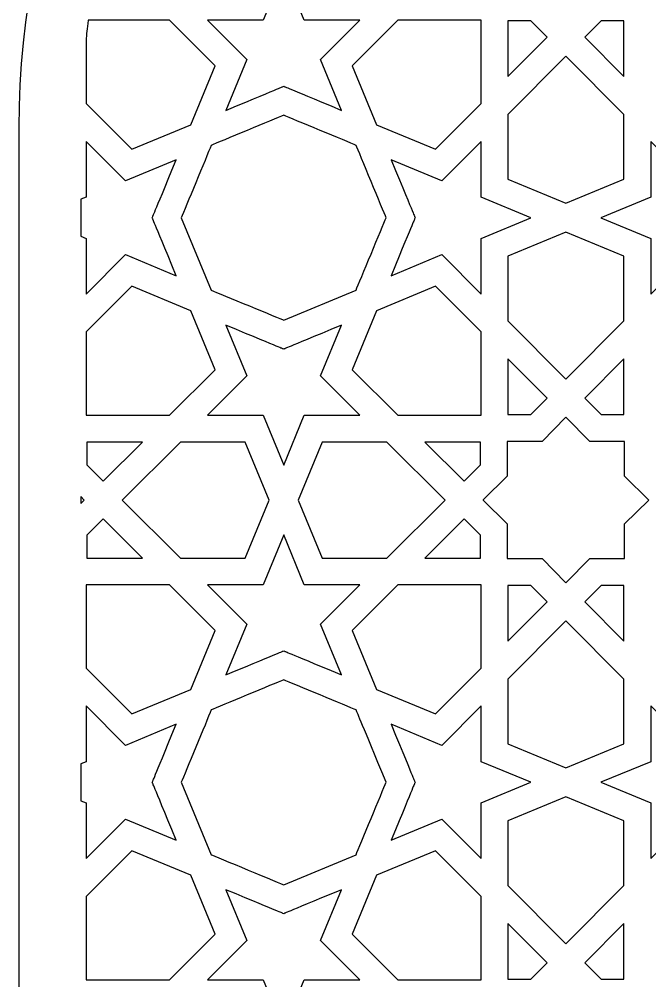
# Model space of a CAD drawing. Header units: millimetres. Extents: x -47 to 47, y -100 to 100.
# Drawn here: x -46.9 to -11.1, y 4.6 to 59.3 of the extents above; entities that cross this region are included whole.
import ezdxf

# ---------------------------------------------------------------- set-up
doc = ezdxf.new("R2010")
doc.units = ezdxf.units.MM
doc.header["$MEASUREMENT"] = 0
doc.layers.add('layer 1', color=7, linetype='Continuous')

msp = doc.modelspace()

# ---------------------------------------------------------------- linework, layer by layer
at = {"layer": 'layer 1', "color": 250}
for points, knots in [([(0.1101, 100.1639), (-25.8829, 100.1639), (-46.9195, 79.1295), (-46.9195, 53.134), (-46.9195, 53.134), (-46.9195, 53.134), (-46.9195, -99.8361), (-46.9195, -99.8361), (-46.9195, -99.8361), (-46.9195, -99.8361), (47.1403, -99.8361), (47.1403, -99.8361), (47.1403, -99.8361), (47.1403, -99.8361), (47.1403, 53.134), (47.1403, 53.134), (47.1403, 53.134), (47.1403, 79.1164), (26.1165, 100.1639), (0.1101, 100.1639)], [0, 0, 0, 0, 0.1666667, 0.1666667, 0.1666667, 0.1666667, 0.3333333, 0.3333333, 0.3333333, 0.3333333, 0.5, 0.5, 0.5, 0.5, 0.6666667, 0.6666667, 0.6666667, 0.6666667, 1, 1, 1, 1]), ([(-33.0638, 59.231), (-33.0638, 59.231), (-31.8921, 62.0607), (-31.8921, 62.0607), (-31.8921, 62.0607), (-31.8921, 62.0607), (-30.7201, 59.231), (-30.7201, 59.231), (-30.7201, 59.231), (-30.7201, 59.231), (-27.5554, 59.231), (-27.5554, 59.231), (-27.5554, 59.231), (-27.5554, 59.231), (-29.7964, 57.0004), (-29.7964, 57.0004), (-29.7964, 57.0004), (-29.7964, 57.0004), (-28.5972, 54.1094), (-28.5972, 54.1094), (-28.5972, 54.1094), (-32.0376, 55.5353), (-31.6829, 55.3879), (-31.8921, 55.4757), (-31.8921, 55.4757), (-32.1135, 55.3829), (-31.676, 55.5646), (-35.1867, 54.1094), (-35.1867, 54.1094), (-35.1867, 54.1094), (-33.9877, 57.0004), (-33.9877, 57.0004), (-33.9877, 57.0004), (-33.9877, 57.0004), (-36.2283, 59.231), (-36.2283, 59.231), (-36.2283, 59.231), (-36.2283, 59.231), (-33.0638, 59.231), (-33.0638, 59.231)], [0, 0, 0, 0, 0.0909091, 0.0909091, 0.0909091, 0.0909091, 0.1818182, 0.1818182, 0.1818182, 0.1818182, 0.2727273, 0.2727273, 0.2727273, 0.2727273, 0.3636364, 0.3636364, 0.3636364, 0.3636364, 0.4545455, 0.4545455, 0.4545455, 0.4545455, 0.5454545, 0.5454545, 0.5454545, 0.5454545, 0.6363636, 0.6363636, 0.6363636, 0.6363636, 0.7272727, 0.7272727, 0.7272727, 0.7272727, 0.8181818, 0.8181818, 0.8181818, 0.8181818, 1, 1, 1, 1]), ([(-37.1744, 53.2874), (-37.1744, 53.2874), (-40.5274, 51.8968), (-40.5274, 51.8968), (-40.5274, 51.8968), (-40.5274, 51.8968), (-43.1165, 54.4982), (-43.1165, 54.4982), (-43.1165, 54.4982), (-43.1165, 58.5841), (-43.1519, 58.1639), (-42.9978, 59.231), (-42.9978, 59.231), (-42.9978, 59.231), (-38.3835, 59.231), (-38.3835, 59.231), (-38.3835, 59.231), (-38.3835, 59.231), (-35.7821, 56.642), (-35.7821, 56.642), (-35.7821, 56.642), (-35.7821, 56.642), (-37.1744, 53.2874), (-37.1744, 53.2874)], [0, 0, 0, 0, 0.1428571, 0.1428571, 0.1428571, 0.1428571, 0.2857143, 0.2857143, 0.2857143, 0.2857143, 0.4285714, 0.4285714, 0.4285714, 0.4285714, 0.5714286, 0.5714286, 0.5714286, 0.5714286, 0.7142857, 0.7142857, 0.7142857, 0.7142857, 1, 1, 1, 1]), ([(-20.6674, 54.4982), (-20.6674, 54.4982), (-23.2565, 51.8968), (-23.2565, 51.8968), (-23.2565, 51.8968), (-23.2565, 51.8968), (-26.611, 53.2878), (-26.611, 53.2878), (-26.611, 53.2878), (-26.611, 53.2878), (-28.0017, 56.642), (-28.0017, 56.642), (-28.0017, 56.642), (-28.0017, 56.642), (-25.4006, 59.231), (-25.4006, 59.231), (-25.4006, 59.231), (-25.4006, 59.231), (-20.6674, 59.231), (-20.6674, 59.231), (-20.6674, 59.231), (-20.6674, 59.231), (-20.6674, 54.4982), (-20.6674, 54.4982)], [0, 0, 0, 0, 0.1428571, 0.1428571, 0.1428571, 0.1428571, 0.2857143, 0.2857143, 0.2857143, 0.2857143, 0.4285714, 0.4285714, 0.4285714, 0.4285714, 0.5714286, 0.5714286, 0.5714286, 0.5714286, 0.7142857, 0.7142857, 0.7142857, 0.7142857, 1, 1, 1, 1]), ([(-19.1467, 56.0268), (-19.1467, 56.0268), (-19.1467, 59.1954), (-19.1467, 59.1954), (-19.1467, 59.1954), (-19.1467, 59.1954), (-17.8456, 59.1954), (-17.8456, 59.1954), (-17.8456, 59.1954), (-17.8456, 59.1954), (-16.9212, 58.263), (-16.9212, 58.263), (-16.9212, 58.263), (-16.9212, 58.263), (-19.1467, 56.0268), (-19.1467, 56.0268)], [0, 0, 0, 0, 0.2, 0.2, 0.2, 0.2, 0.4, 0.4, 0.4, 0.4, 0.6, 0.6, 0.6, 0.6, 1, 1, 1, 1]), ([(-12.5534, 59.1954), (-12.5534, 59.1954), (-12.5534, 56.0268), (-12.5534, 56.0268), (-12.5534, 56.0268), (-12.5534, 56.0268), (-14.7789, 58.263), (-14.7789, 58.263), (-14.7789, 58.263), (-14.7789, 58.263), (-13.8545, 59.1954), (-13.8545, 59.1954), (-13.8545, 59.1954), (-13.8545, 59.1954), (-12.5534, 59.1954), (-12.5534, 59.1954)], [0, 0, 0, 0, 0.2, 0.2, 0.2, 0.2, 0.4, 0.4, 0.4, 0.4, 0.6, 0.6, 0.6, 0.6, 1, 1, 1, 1]), ([(-12.5534, 50.1946), (-12.5534, 50.1946), (-15.8502, 48.8297), (-15.8502, 48.8297), (-15.8502, 48.8297), (-15.8502, 48.8297), (-19.1467, 50.1946), (-19.1467, 50.1946), (-19.1467, 50.1946), (-19.1467, 50.1946), (-19.1467, 53.8702), (-19.1467, 53.8702), (-19.1467, 53.8702), (-19.1467, 53.8702), (-15.8502, 57.1835), (-15.8502, 57.1835), (-15.8502, 57.1835), (-15.8502, 57.1835), (-12.5534, 53.8702), (-12.5534, 53.8702), (-12.5534, 53.8702), (-12.5534, 53.8702), (-12.5534, 50.1946), (-12.5534, 50.1946)], [0, 0, 0, 0, 0.1428571, 0.1428571, 0.1428571, 0.1428571, 0.2857143, 0.2857143, 0.2857143, 0.2857143, 0.4285714, 0.4285714, 0.4285714, 0.4285714, 0.5714286, 0.5714286, 0.5714286, 0.5714286, 0.7142857, 0.7142857, 0.7142857, 0.7142857, 1, 1, 1, 1]), ([(-26.0695, 48.0064), (-26.2851, 47.486), (-27.5653, 44.3974), (-27.7777, 43.8902), (-27.7777, 43.8902), (-27.7777, 43.8902), (-31.8921, 42.1841), (-31.8921, 42.1841), (-31.8921, 42.1841), (-32.0864, 42.2646), (-35.5276, 43.6915), (-36.0076, 43.8905), (-36.0076, 43.8905), (-36.0076, 43.8905), (-37.7141, 48.0057), (-37.7141, 48.0057), (-37.7141, 48.0057), (-37.4912, 48.5345), (-36.2833, 51.4191), (-36.0156, 52.119), (-36.0156, 52.119), (-35.5264, 52.323), (-32.4146, 53.6124), (-31.8921, 53.829), (-31.8921, 53.829), (-31.3697, 53.6124), (-28.2642, 52.3258), (-27.7698, 52.1198), (-27.7698, 52.1198), (-27.6213, 51.7437), (-26.2272, 48.3863), (-26.0695, 48.0064)], [0, 0, 0, 0, 0.1111111, 0.1111111, 0.1111111, 0.1111111, 0.2222222, 0.2222222, 0.2222222, 0.2222222, 0.3333333, 0.3333333, 0.3333333, 0.3333333, 0.4444444, 0.4444444, 0.4444444, 0.4444444, 0.5555556, 0.5555556, 0.5555556, 0.5555556, 0.6666667, 0.6666667, 0.6666667, 0.6666667, 0.7777778, 0.7777778, 0.7777778, 0.7777778, 1, 1, 1, 1]), ([(-43.1165, 49.1783), (-43.1165, 49.1783), (-43.1165, 52.3427), (-43.1165, 52.3427), (-43.1165, 52.3427), (-43.1165, 52.3427), (-40.8861, 50.1022), (-40.8861, 50.1022), (-40.8861, 50.1022), (-40.8861, 50.1022), (-37.9947, 51.3013), (-37.9947, 51.3013), (-37.9947, 51.3013), (-39.3983, 47.9153), (-39.2646, 48.2367), (-39.3613, 48.0064), (-39.3613, 48.0064), (-39.2634, 47.7735), (-39.4297, 48.1736), (-37.9947, 44.7118), (-37.9947, 44.7118), (-37.9947, 44.7118), (-40.8861, 45.9109), (-40.8861, 45.9109), (-40.8861, 45.9109), (-40.8861, 45.9109), (-43.1165, 43.67), (-43.1165, 43.67), (-43.1165, 43.67), (-43.1165, 43.67), (-43.1165, 46.8348), (-43.1165, 46.8348), (-43.1165, 46.8348), (-43.1165, 46.8348), (-43.4206, 46.9607), (-43.4206, 46.9607), (-43.4206, 46.9607), (-43.4206, 46.9607), (-43.4206, 49.0524), (-43.4206, 49.0524), (-43.4206, 49.0524), (-43.4206, 49.0524), (-43.1165, 49.1783), (-43.1165, 49.1783)], [0, 0, 0, 0, 0.0833333, 0.0833333, 0.0833333, 0.0833333, 0.1666667, 0.1666667, 0.1666667, 0.1666667, 0.25, 0.25, 0.25, 0.25, 0.3333333, 0.3333333, 0.3333333, 0.3333333, 0.4166667, 0.4166667, 0.4166667, 0.4166667, 0.5, 0.5, 0.5, 0.5, 0.5833333, 0.5833333, 0.5833333, 0.5833333, 0.6666667, 0.6666667, 0.6666667, 0.6666667, 0.75, 0.75, 0.75, 0.75, 0.8333333, 0.8333333, 0.8333333, 0.8333333, 1, 1, 1, 1]), ([(-17.8376, 48.0064), (-17.8376, 48.0064), (-20.6674, 46.8348), (-20.6674, 46.8348), (-20.6674, 46.8348), (-20.6674, 46.8348), (-20.6674, 43.67), (-20.6674, 43.67), (-20.6674, 43.67), (-20.6674, 43.67), (-22.8976, 45.9109), (-22.8976, 45.9109), (-22.8976, 45.9109), (-22.8976, 45.9109), (-25.789, 44.7118), (-25.789, 44.7118), (-25.789, 44.7118), (-24.3895, 48.0889), (-24.5207, 47.7732), (-24.4226, 48.0064), (-24.4226, 48.0064), (-24.505, 48.2022), (-24.3311, 47.7838), (-25.789, 51.3013), (-25.789, 51.3013), (-25.789, 51.3013), (-22.8976, 50.1022), (-22.8976, 50.1022), (-22.8976, 50.1022), (-22.8976, 50.1022), (-20.6674, 52.3427), (-20.6674, 52.3427), (-20.6674, 52.3427), (-20.6674, 52.3427), (-20.6674, 49.1783), (-20.6674, 49.1783), (-20.6674, 49.1783), (-20.6674, 49.1783), (-17.8376, 48.0064), (-17.8376, 48.0064)], [0, 0, 0, 0, 0.0909091, 0.0909091, 0.0909091, 0.0909091, 0.1818182, 0.1818182, 0.1818182, 0.1818182, 0.2727273, 0.2727273, 0.2727273, 0.2727273, 0.3636364, 0.3636364, 0.3636364, 0.3636364, 0.4545455, 0.4545455, 0.4545455, 0.4545455, 0.5454545, 0.5454545, 0.5454545, 0.5454545, 0.6363636, 0.6363636, 0.6363636, 0.6363636, 0.7272727, 0.7272727, 0.7272727, 0.7272727, 0.8181818, 0.8181818, 0.8181818, 0.8181818, 1, 1, 1, 1]), ([(-7.2778, 48.0064), (-7.1889, 47.7947), (-7.3353, 48.1471), (-5.9111, 44.7118), (-5.9111, 44.7118), (-5.9111, 44.7118), (-8.8025, 45.9109), (-8.8025, 45.9109), (-8.8025, 45.9109), (-8.8025, 45.9109), (-11.0328, 43.67), (-11.0328, 43.67), (-11.0328, 43.67), (-11.0328, 43.67), (-11.0328, 46.8348), (-11.0328, 46.8348), (-11.0328, 46.8348), (-11.0328, 46.8348), (-13.8627, 48.0064), (-13.8627, 48.0064), (-13.8627, 48.0064), (-13.8627, 48.0064), (-11.0328, 49.1783), (-11.0328, 49.1783), (-11.0328, 49.1783), (-11.0328, 49.1783), (-11.0328, 52.3431), (-11.0328, 52.3431), (-11.0328, 52.3431), (-11.0328, 52.3431), (-8.8025, 50.1022), (-8.8025, 50.1022), (-8.8025, 50.1022), (-8.8025, 50.1022), (-5.9111, 51.3013), (-5.9111, 51.3013), (-5.9111, 51.3013), (-7.2986, 47.9542), (-7.196, 48.2007), (-7.2778, 48.0064)], [0, 0, 0, 0, 0.0909091, 0.0909091, 0.0909091, 0.0909091, 0.1818182, 0.1818182, 0.1818182, 0.1818182, 0.2727273, 0.2727273, 0.2727273, 0.2727273, 0.3636364, 0.3636364, 0.3636364, 0.3636364, 0.4545455, 0.4545455, 0.4545455, 0.4545455, 0.5454545, 0.5454545, 0.5454545, 0.5454545, 0.6363636, 0.6363636, 0.6363636, 0.6363636, 0.7272727, 0.7272727, 0.7272727, 0.7272727, 0.8181818, 0.8181818, 0.8181818, 0.8181818, 1, 1, 1, 1]), ([(-12.5534, 42.1428), (-12.5534, 42.1428), (-15.8502, 38.8296), (-15.8502, 38.8296), (-15.8502, 38.8296), (-15.8502, 38.8296), (-19.1467, 42.1428), (-19.1467, 42.1428), (-19.1467, 42.1428), (-19.1467, 42.1428), (-19.1467, 45.8181), (-19.1467, 45.8181), (-19.1467, 45.8181), (-19.1467, 45.8181), (-15.8502, 47.183), (-15.8502, 47.183), (-15.8502, 47.183), (-15.8502, 47.183), (-12.5534, 45.8181), (-12.5534, 45.8181), (-12.5534, 45.8181), (-12.5534, 45.8181), (-12.5534, 42.1428), (-12.5534, 42.1428)], [0, 0, 0, 0, 0.1428571, 0.1428571, 0.1428571, 0.1428571, 0.2857143, 0.2857143, 0.2857143, 0.2857143, 0.4285714, 0.4285714, 0.4285714, 0.4285714, 0.5714286, 0.5714286, 0.5714286, 0.5714286, 0.7142857, 0.7142857, 0.7142857, 0.7142857, 1, 1, 1, 1]), ([(-43.1165, 41.5149), (-43.1165, 41.5149), (-40.5274, 44.1163), (-40.5274, 44.1163), (-40.5274, 44.1163), (-40.5274, 44.1163), (-37.1734, 42.7249), (-37.1734, 42.7249), (-37.1734, 42.7249), (-37.1734, 42.7249), (-35.7821, 39.3707), (-35.7821, 39.3707), (-35.7821, 39.3707), (-35.7821, 39.3707), (-38.3835, 36.782), (-38.3835, 36.782), (-38.3835, 36.782), (-38.3835, 36.782), (-43.1165, 36.782), (-43.1165, 36.782), (-43.1165, 36.782), (-43.1165, 36.782), (-43.1165, 41.5149), (-43.1165, 41.5149)], [0, 0, 0, 0, 0.1428571, 0.1428571, 0.1428571, 0.1428571, 0.2857143, 0.2857143, 0.2857143, 0.2857143, 0.4285714, 0.4285714, 0.4285714, 0.4285714, 0.5714286, 0.5714286, 0.5714286, 0.5714286, 0.7142857, 0.7142857, 0.7142857, 0.7142857, 1, 1, 1, 1]), ([(-26.6105, 42.7249), (-26.6105, 42.7249), (-23.2565, 44.1163), (-23.2565, 44.1163), (-23.2565, 44.1163), (-23.2565, 44.1163), (-20.6674, 41.5149), (-20.6674, 41.5149), (-20.6674, 41.5149), (-20.6674, 41.5149), (-20.6674, 36.782), (-20.6674, 36.782), (-20.6674, 36.782), (-20.6674, 36.782), (-25.4006, 36.782), (-25.4006, 36.782), (-25.4006, 36.782), (-25.4006, 36.782), (-28.0017, 39.3707), (-28.0017, 39.3707), (-28.0017, 39.3707), (-28.0017, 39.3707), (-26.6105, 42.7249), (-26.6105, 42.7249)], [0, 0, 0, 0, 0.1428571, 0.1428571, 0.1428571, 0.1428571, 0.2857143, 0.2857143, 0.2857143, 0.2857143, 0.4285714, 0.4285714, 0.4285714, 0.4285714, 0.5714286, 0.5714286, 0.5714286, 0.5714286, 0.7142857, 0.7142857, 0.7142857, 0.7142857, 1, 1, 1, 1]), ([(-31.8921, 40.537), (-31.6664, 40.6319), (-32.0843, 40.4583), (-28.5972, 41.9037), (-28.5972, 41.9037), (-28.5972, 41.9037), (-29.7964, 39.0126), (-29.7964, 39.0126), (-29.7964, 39.0126), (-29.7964, 39.0126), (-27.5554, 36.782), (-27.5554, 36.782), (-27.5554, 36.782), (-27.5554, 36.782), (-30.7201, 36.782), (-30.7201, 36.782), (-30.7201, 36.782), (-30.7201, 36.782), (-31.8921, 33.9521), (-31.8921, 33.9521), (-31.8921, 33.9521), (-31.8921, 33.9521), (-33.0638, 36.782), (-33.0638, 36.782), (-33.0638, 36.782), (-33.0638, 36.782), (-36.2283, 36.782), (-36.2283, 36.782), (-36.2283, 36.782), (-36.2283, 36.782), (-33.9877, 39.0126), (-33.9877, 39.0126), (-33.9877, 39.0126), (-33.9877, 39.0126), (-35.1867, 41.9037), (-35.1867, 41.9037), (-35.1867, 41.9037), (-31.7146, 40.4643), (-32.0971, 40.6234), (-31.8921, 40.537)], [0, 0, 0, 0, 0.0909091, 0.0909091, 0.0909091, 0.0909091, 0.1818182, 0.1818182, 0.1818182, 0.1818182, 0.2727273, 0.2727273, 0.2727273, 0.2727273, 0.3636364, 0.3636364, 0.3636364, 0.3636364, 0.4545455, 0.4545455, 0.4545455, 0.4545455, 0.5454545, 0.5454545, 0.5454545, 0.5454545, 0.6363636, 0.6363636, 0.6363636, 0.6363636, 0.7272727, 0.7272727, 0.7272727, 0.7272727, 0.8181818, 0.8181818, 0.8181818, 0.8181818, 1, 1, 1, 1]), ([(-19.1467, 36.8177), (-19.1467, 36.8177), (-19.1467, 39.986), (-19.1467, 39.986), (-19.1467, 39.986), (-19.1467, 39.986), (-16.9212, 37.7497), (-16.9212, 37.7497), (-16.9212, 37.7497), (-16.9212, 37.7497), (-17.8456, 36.8177), (-17.8456, 36.8177), (-17.8456, 36.8177), (-17.8456, 36.8177), (-19.1467, 36.8177), (-19.1467, 36.8177)], [0, 0, 0, 0, 0.2, 0.2, 0.2, 0.2, 0.4, 0.4, 0.4, 0.4, 0.6, 0.6, 0.6, 0.6, 1, 1, 1, 1]), ([(-14.7789, 37.7497), (-14.7789, 37.7497), (-12.5534, 39.986), (-12.5534, 39.986), (-12.5534, 39.986), (-12.5534, 39.986), (-12.5534, 36.8177), (-12.5534, 36.8177), (-12.5534, 36.8177), (-12.5534, 36.8177), (-13.8545, 36.8177), (-13.8545, 36.8177), (-13.8545, 36.8177), (-13.8545, 36.8177), (-14.7789, 37.7497), (-14.7789, 37.7497)], [0, 0, 0, 0, 0.2, 0.2, 0.2, 0.2, 0.4, 0.4, 0.4, 0.4, 0.6, 0.6, 0.6, 0.6, 1, 1, 1, 1]), ([(-20.5511, 31.9709), (-20.5511, 31.9709), (-19.1823, 33.3259), (-19.1823, 33.3259), (-19.1823, 33.3259), (-19.1823, 33.3259), (-19.1823, 35.2968), (-19.1823, 35.2968), (-19.1823, 35.2968), (-19.1823, 35.2968), (-17.2114, 35.2968), (-17.2114, 35.2968), (-17.2114, 35.2968), (-17.2114, 35.2968), (-15.8502, 36.6716), (-15.8502, 36.6716), (-15.8502, 36.6716), (-15.8502, 36.6716), (-14.4888, 35.2968), (-14.4888, 35.2968), (-14.4888, 35.2968), (-14.4888, 35.2968), (-12.518, 35.2968), (-12.518, 35.2968), (-12.518, 35.2968), (-12.518, 35.2968), (-12.518, 33.3259), (-12.518, 33.3259), (-12.518, 33.3259), (-12.518, 33.3259), (-11.1428, 31.9649), (-11.1428, 31.9649), (-11.1428, 31.9649), (-11.1428, 31.9649), (-12.518, 30.6035), (-12.518, 30.6035), (-12.518, 30.6035), (-12.518, 30.6035), (-12.518, 28.6325), (-12.518, 28.6325), (-12.518, 28.6325), (-12.518, 28.6325), (-14.4888, 28.6325), (-14.4888, 28.6325), (-14.4888, 28.6325), (-14.4888, 28.6325), (-15.8502, 27.2574), (-15.8502, 27.2574), (-15.8502, 27.2574), (-15.8502, 27.2574), (-17.2114, 28.6325), (-17.2114, 28.6325), (-17.2114, 28.6325), (-17.2114, 28.6325), (-19.1823, 28.6325), (-19.1823, 28.6325), (-19.1823, 28.6325), (-19.1823, 28.6325), (-19.1823, 30.6035), (-19.1823, 30.6035), (-19.1823, 30.6035), (-19.1823, 30.6035), (-20.5537, 31.961), (-20.5537, 31.961), (-20.5537, 31.961), (-20.5537, 31.961), (-20.5472, 31.9673), (-20.5472, 31.9673), (-20.5472, 31.9673), (-20.5472, 31.9673), (-20.5511, 31.9709), (-20.5511, 31.9709)], [0, 0, 0, 0, 0.0526316, 0.0526316, 0.0526316, 0.0526316, 0.1052632, 0.1052632, 0.1052632, 0.1052632, 0.1578947, 0.1578947, 0.1578947, 0.1578947, 0.2105263, 0.2105263, 0.2105263, 0.2105263, 0.2631579, 0.2631579, 0.2631579, 0.2631579, 0.3157895, 0.3157895, 0.3157895, 0.3157895, 0.3684211, 0.3684211, 0.3684211, 0.3684211, 0.4210526, 0.4210526, 0.4210526, 0.4210526, 0.4736842, 0.4736842, 0.4736842, 0.4736842, 0.5263158, 0.5263158, 0.5263158, 0.5263158, 0.5789474, 0.5789474, 0.5789474, 0.5789474, 0.6315789, 0.6315789, 0.6315789, 0.6315789, 0.6842105, 0.6842105, 0.6842105, 0.6842105, 0.7368421, 0.7368421, 0.7368421, 0.7368421, 0.7894737, 0.7894737, 0.7894737, 0.7894737, 0.8421053, 0.8421053, 0.8421053, 0.8421053, 0.8947368, 0.8947368, 0.8947368, 0.8947368, 1, 1, 1, 1]), ([(-39.9124, 35.2612), (-39.9124, 35.2612), (-42.1486, 33.0359), (-42.1486, 33.0359), (-42.1486, 33.0359), (-42.1486, 33.0359), (-43.0809, 33.9602), (-43.0809, 33.9602), (-43.0809, 33.9602), (-43.0809, 33.9602), (-43.0809, 35.2612), (-43.0809, 35.2612), (-43.0809, 35.2612), (-43.0809, 35.2612), (-39.9124, 35.2612), (-39.9124, 35.2612)], [0, 0, 0, 0, 0.2, 0.2, 0.2, 0.2, 0.4, 0.4, 0.4, 0.4, 0.6, 0.6, 0.6, 0.6, 1, 1, 1, 1]), ([(-34.0801, 35.2612), (-34.0801, 35.2612), (-32.715, 31.9649), (-32.715, 31.9649), (-32.715, 31.9649), (-32.715, 31.9649), (-34.0801, 28.6681), (-34.0801, 28.6681), (-34.0801, 28.6681), (-34.0801, 28.6681), (-37.7555, 28.6681), (-37.7555, 28.6681), (-37.7555, 28.6681), (-37.7555, 28.6681), (-41.069, 31.9649), (-41.069, 31.9649), (-41.069, 31.9649), (-41.069, 31.9649), (-37.7555, 35.2612), (-37.7555, 35.2612), (-37.7555, 35.2612), (-37.7555, 35.2612), (-34.0801, 35.2612), (-34.0801, 35.2612)], [0, 0, 0, 0, 0.1428571, 0.1428571, 0.1428571, 0.1428571, 0.2857143, 0.2857143, 0.2857143, 0.2857143, 0.4285714, 0.4285714, 0.4285714, 0.4285714, 0.5714286, 0.5714286, 0.5714286, 0.5714286, 0.7142857, 0.7142857, 0.7142857, 0.7142857, 1, 1, 1, 1]), ([(-29.7036, 35.2612), (-29.7036, 35.2612), (-26.0283, 35.2612), (-26.0283, 35.2612), (-26.0283, 35.2612), (-26.0283, 35.2612), (-22.7149, 31.9649), (-22.7149, 31.9649), (-22.7149, 31.9649), (-22.7149, 31.9649), (-26.0283, 28.6681), (-26.0283, 28.6681), (-26.0283, 28.6681), (-26.0283, 28.6681), (-29.7036, 28.6681), (-29.7036, 28.6681), (-29.7036, 28.6681), (-29.7036, 28.6681), (-31.0687, 31.9649), (-31.0687, 31.9649), (-31.0687, 31.9649), (-31.0687, 31.9649), (-29.7036, 35.2612), (-29.7036, 35.2612)], [0, 0, 0, 0, 0.1428571, 0.1428571, 0.1428571, 0.1428571, 0.2857143, 0.2857143, 0.2857143, 0.2857143, 0.4285714, 0.4285714, 0.4285714, 0.4285714, 0.5714286, 0.5714286, 0.5714286, 0.5714286, 0.7142857, 0.7142857, 0.7142857, 0.7142857, 1, 1, 1, 1]), ([(-20.7028, 35.2612), (-20.7028, 35.2612), (-20.7028, 33.9602), (-20.7028, 33.9602), (-20.7028, 33.9602), (-20.7028, 33.9602), (-21.6355, 33.0359), (-21.6355, 33.0359), (-21.6355, 33.0359), (-21.6355, 33.0359), (-23.8715, 35.2612), (-23.8715, 35.2612), (-23.8715, 35.2612), (-23.8715, 35.2612), (-20.7028, 35.2612), (-20.7028, 35.2612)], [0, 0, 0, 0, 0.2, 0.2, 0.2, 0.2, 0.4, 0.4, 0.4, 0.4, 0.6, 0.6, 0.6, 0.6, 1, 1, 1, 1]), ([(-43.4206, 31.7726), (-43.4206, 31.7726), (-43.4206, 32.1568), (-43.4206, 32.1568), (-43.4206, 32.1568), (-43.4206, 32.1568), (-43.2266, 31.9649), (-43.2266, 31.9649), (-43.2266, 31.9649), (-43.2266, 31.9649), (-43.4206, 31.7726), (-43.4206, 31.7726)], [0, 0, 0, 0, 0.25, 0.25, 0.25, 0.25, 0.5, 0.5, 0.5, 0.5, 1, 1, 1, 1]), ([(-43.0809, 28.6681), (-43.0809, 28.6681), (-43.0809, 29.9692), (-43.0809, 29.9692), (-43.0809, 29.9692), (-43.0809, 29.9692), (-42.1486, 30.8935), (-42.1486, 30.8935), (-42.1486, 30.8935), (-42.1486, 30.8935), (-39.9124, 28.6681), (-39.9124, 28.6681), (-39.9124, 28.6681), (-39.9124, 28.6681), (-43.0809, 28.6681), (-43.0809, 28.6681)], [0, 0, 0, 0, 0.2, 0.2, 0.2, 0.2, 0.4, 0.4, 0.4, 0.4, 0.6, 0.6, 0.6, 0.6, 1, 1, 1, 1]), ([(-23.8715, 28.6681), (-23.8715, 28.6681), (-21.6355, 30.8935), (-21.6355, 30.8935), (-21.6355, 30.8935), (-21.6355, 30.8935), (-20.7028, 29.9692), (-20.7028, 29.9692), (-20.7028, 29.9692), (-20.7028, 29.9692), (-20.7028, 28.6681), (-20.7028, 28.6681), (-20.7028, 28.6681), (-20.7028, 28.6681), (-23.8715, 28.6681), (-23.8715, 28.6681)], [0, 0, 0, 0, 0.2, 0.2, 0.2, 0.2, 0.4, 0.4, 0.4, 0.4, 0.6, 0.6, 0.6, 0.6, 1, 1, 1, 1]), ([(-33.0638, 27.1473), (-33.0638, 27.1473), (-31.8921, 29.9773), (-31.8921, 29.9773), (-31.8921, 29.9773), (-31.8921, 29.9773), (-30.7201, 27.1473), (-30.7201, 27.1473), (-30.7201, 27.1473), (-30.7201, 27.1473), (-27.5554, 27.1473), (-27.5554, 27.1473), (-27.5554, 27.1473), (-27.5554, 27.1473), (-29.7964, 24.9171), (-29.7964, 24.9171), (-29.7964, 24.9171), (-29.7964, 24.9171), (-28.5972, 22.0257), (-28.5972, 22.0257), (-28.5972, 22.0257), (-31.9749, 23.4259), (-31.6519, 23.2915), (-31.8921, 23.3924), (-31.8921, 23.3924), (-32.1037, 23.3031), (-31.7567, 23.4474), (-35.1867, 22.0257), (-35.1867, 22.0257), (-35.1867, 22.0257), (-33.9877, 24.9171), (-33.9877, 24.9171), (-33.9877, 24.9171), (-33.9877, 24.9171), (-36.2283, 27.1473), (-36.2283, 27.1473), (-36.2283, 27.1473), (-36.2283, 27.1473), (-33.0638, 27.1473), (-33.0638, 27.1473)], [0, 0, 0, 0, 0.0909091, 0.0909091, 0.0909091, 0.0909091, 0.1818182, 0.1818182, 0.1818182, 0.1818182, 0.2727273, 0.2727273, 0.2727273, 0.2727273, 0.3636364, 0.3636364, 0.3636364, 0.3636364, 0.4545455, 0.4545455, 0.4545455, 0.4545455, 0.5454545, 0.5454545, 0.5454545, 0.5454545, 0.6363636, 0.6363636, 0.6363636, 0.6363636, 0.7272727, 0.7272727, 0.7272727, 0.7272727, 0.8181818, 0.8181818, 0.8181818, 0.8181818, 1, 1, 1, 1]), ([(-37.1744, 21.2037), (-37.1744, 21.2037), (-40.5274, 19.8131), (-40.5274, 19.8131), (-40.5274, 19.8131), (-40.5274, 19.8131), (-43.1165, 22.4145), (-43.1165, 22.4145), (-43.1165, 22.4145), (-43.1165, 22.4145), (-43.1165, 27.1473), (-43.1165, 27.1473), (-43.1165, 27.1473), (-43.1165, 27.1473), (-38.3835, 27.1473), (-38.3835, 27.1473), (-38.3835, 27.1473), (-38.3835, 27.1473), (-35.7821, 24.5583), (-35.7821, 24.5583), (-35.7821, 24.5583), (-35.7821, 24.5583), (-37.1744, 21.2037), (-37.1744, 21.2037)], [0, 0, 0, 0, 0.1428571, 0.1428571, 0.1428571, 0.1428571, 0.2857143, 0.2857143, 0.2857143, 0.2857143, 0.4285714, 0.4285714, 0.4285714, 0.4285714, 0.5714286, 0.5714286, 0.5714286, 0.5714286, 0.7142857, 0.7142857, 0.7142857, 0.7142857, 1, 1, 1, 1]), ([(-20.6674, 27.1473), (-20.6674, 27.1473), (-20.6674, 22.4145), (-20.6674, 22.4145), (-20.6674, 22.4145), (-20.6674, 22.4145), (-23.2565, 19.8131), (-23.2565, 19.8131), (-23.2565, 19.8131), (-23.2565, 19.8131), (-26.611, 21.2044), (-26.611, 21.2044), (-26.611, 21.2044), (-26.611, 21.2044), (-28.0017, 24.5583), (-28.0017, 24.5583), (-28.0017, 24.5583), (-28.0017, 24.5583), (-25.4006, 27.1473), (-25.4006, 27.1473), (-25.4006, 27.1473), (-25.4006, 27.1473), (-20.6674, 27.1473), (-20.6674, 27.1473)], [0, 0, 0, 0, 0.1428571, 0.1428571, 0.1428571, 0.1428571, 0.2857143, 0.2857143, 0.2857143, 0.2857143, 0.4285714, 0.4285714, 0.4285714, 0.4285714, 0.5714286, 0.5714286, 0.5714286, 0.5714286, 0.7142857, 0.7142857, 0.7142857, 0.7142857, 1, 1, 1, 1]), ([(-19.1467, 23.9434), (-19.1467, 23.9434), (-19.1467, 27.1117), (-19.1467, 27.1117), (-19.1467, 27.1117), (-19.1467, 27.1117), (-17.8456, 27.1117), (-17.8456, 27.1117), (-17.8456, 27.1117), (-17.8456, 27.1117), (-16.9212, 26.1793), (-16.9212, 26.1793), (-16.9212, 26.1793), (-16.9212, 26.1793), (-19.1467, 23.9434), (-19.1467, 23.9434)], [0, 0, 0, 0, 0.2, 0.2, 0.2, 0.2, 0.4, 0.4, 0.4, 0.4, 0.6, 0.6, 0.6, 0.6, 1, 1, 1, 1]), ([(-12.5534, 27.1117), (-12.5534, 27.1117), (-12.5534, 23.9434), (-12.5534, 23.9434), (-12.5534, 23.9434), (-12.5534, 23.9434), (-14.7789, 26.1793), (-14.7789, 26.1793), (-14.7789, 26.1793), (-14.7789, 26.1793), (-13.8545, 27.1117), (-13.8545, 27.1117), (-13.8545, 27.1117), (-13.8545, 27.1117), (-12.5534, 27.1117), (-12.5534, 27.1117)], [0, 0, 0, 0, 0.2, 0.2, 0.2, 0.2, 0.4, 0.4, 0.4, 0.4, 0.6, 0.6, 0.6, 0.6, 1, 1, 1, 1]), ([(-12.5534, 18.1109), (-12.5534, 18.1109), (-15.8502, 16.746), (-15.8502, 16.746), (-15.8502, 16.746), (-15.8502, 16.746), (-19.1467, 18.1109), (-19.1467, 18.1109), (-19.1467, 18.1109), (-19.1467, 18.1109), (-19.1467, 21.7865), (-19.1467, 21.7865), (-19.1467, 21.7865), (-19.1467, 21.7865), (-15.8502, 25.1002), (-15.8502, 25.1002), (-15.8502, 25.1002), (-15.8502, 25.1002), (-12.5534, 21.7865), (-12.5534, 21.7865), (-12.5534, 21.7865), (-12.5534, 21.7865), (-12.5534, 18.1109), (-12.5534, 18.1109)], [0, 0, 0, 0, 0.1428571, 0.1428571, 0.1428571, 0.1428571, 0.2857143, 0.2857143, 0.2857143, 0.2857143, 0.4285714, 0.4285714, 0.4285714, 0.4285714, 0.5714286, 0.5714286, 0.5714286, 0.5714286, 0.7142857, 0.7142857, 0.7142857, 0.7142857, 1, 1, 1, 1]), ([(-31.8921, 21.7452), (-31.3697, 21.5286), (-28.2642, 20.242), (-27.7698, 20.036), (-27.7698, 20.036), (-27.6819, 19.8138), (-27.4531, 19.2574), (-26.0695, 15.9226), (-26.0695, 15.9226), (-26.2851, 15.4026), (-27.5653, 12.3141), (-27.7777, 11.8064), (-27.7777, 11.8064), (-27.7777, 11.8064), (-31.8921, 10.1004), (-31.8921, 10.1004), (-31.8921, 10.1004), (-31.9028, 10.105), (-35.8913, 11.7588), (-36.0076, 11.8068), (-36.0076, 11.8068), (-36.0076, 11.8068), (-37.7141, 15.9223), (-37.7141, 15.9223), (-37.7141, 15.9223), (-37.4912, 16.4511), (-36.2833, 19.3354), (-36.0156, 20.0353), (-36.0156, 20.0353), (-35.5264, 20.2392), (-32.4146, 21.5286), (-31.8921, 21.7452)], [0, 0, 0, 0, 0.1111111, 0.1111111, 0.1111111, 0.1111111, 0.2222222, 0.2222222, 0.2222222, 0.2222222, 0.3333333, 0.3333333, 0.3333333, 0.3333333, 0.4444444, 0.4444444, 0.4444444, 0.4444444, 0.5555556, 0.5555556, 0.5555556, 0.5555556, 0.6666667, 0.6666667, 0.6666667, 0.6666667, 0.7777778, 0.7777778, 0.7777778, 0.7777778, 1, 1, 1, 1]), ([(-43.1165, 17.0946), (-43.1165, 17.0946), (-43.1165, 20.2593), (-43.1165, 20.2593), (-43.1165, 20.2593), (-43.1165, 20.2593), (-40.8861, 18.0185), (-40.8861, 18.0185), (-40.8861, 18.0185), (-40.8861, 18.0185), (-37.9947, 19.2176), (-37.9947, 19.2176), (-37.9947, 19.2176), (-39.3866, 15.8598), (-39.2795, 16.1174), (-39.3613, 15.9226), (-39.3613, 15.9226), (-39.2795, 15.7286), (-39.4437, 16.1237), (-37.9947, 12.628), (-37.9947, 12.628), (-37.9947, 12.628), (-40.8861, 13.8271), (-40.8861, 13.8271), (-40.8861, 13.8271), (-40.8861, 13.8271), (-43.1165, 11.5863), (-43.1165, 11.5863), (-43.1165, 11.5863), (-43.1165, 11.5863), (-43.1165, 14.7511), (-43.1165, 14.7511), (-43.1165, 14.7511), (-43.1165, 14.7511), (-43.4206, 14.877), (-43.4206, 14.877), (-43.4206, 14.877), (-43.4206, 14.877), (-43.4206, 16.9686), (-43.4206, 16.9686), (-43.4206, 16.9686), (-43.4206, 16.9686), (-43.1165, 17.0946), (-43.1165, 17.0946)], [0, 0, 0, 0, 0.0833333, 0.0833333, 0.0833333, 0.0833333, 0.1666667, 0.1666667, 0.1666667, 0.1666667, 0.25, 0.25, 0.25, 0.25, 0.3333333, 0.3333333, 0.3333333, 0.3333333, 0.4166667, 0.4166667, 0.4166667, 0.4166667, 0.5, 0.5, 0.5, 0.5, 0.5833333, 0.5833333, 0.5833333, 0.5833333, 0.6666667, 0.6666667, 0.6666667, 0.6666667, 0.75, 0.75, 0.75, 0.75, 0.8333333, 0.8333333, 0.8333333, 0.8333333, 1, 1, 1, 1]), ([(-25.789, 19.2176), (-25.789, 19.2176), (-22.8976, 18.0185), (-22.8976, 18.0185), (-22.8976, 18.0185), (-22.8976, 18.0185), (-20.6674, 20.2593), (-20.6674, 20.2593), (-20.6674, 20.2593), (-20.6674, 20.2593), (-20.6674, 17.0946), (-20.6674, 17.0946), (-20.6674, 17.0946), (-20.6674, 17.0946), (-17.8376, 15.9226), (-17.8376, 15.9226), (-17.8376, 15.9226), (-17.8376, 15.9226), (-20.6674, 14.7511), (-20.6674, 14.7511), (-20.6674, 14.7511), (-20.6674, 14.7511), (-20.6674, 11.5863), (-20.6674, 11.5863), (-20.6674, 11.5863), (-20.6674, 11.5863), (-22.8976, 13.8271), (-22.8976, 13.8271), (-22.8976, 13.8271), (-22.8976, 13.8271), (-25.789, 12.628), (-25.789, 12.628), (-25.789, 12.628), (-24.3787, 16.0306), (-24.5208, 15.6891), (-24.4226, 15.9226), (-24.4226, 15.9226), (-24.519, 16.1523), (-24.328, 15.6926), (-25.789, 19.2176)], [0, 0, 0, 0, 0.0909091, 0.0909091, 0.0909091, 0.0909091, 0.1818182, 0.1818182, 0.1818182, 0.1818182, 0.2727273, 0.2727273, 0.2727273, 0.2727273, 0.3636364, 0.3636364, 0.3636364, 0.3636364, 0.4545455, 0.4545455, 0.4545455, 0.4545455, 0.5454545, 0.5454545, 0.5454545, 0.5454545, 0.6363636, 0.6363636, 0.6363636, 0.6363636, 0.7272727, 0.7272727, 0.7272727, 0.7272727, 0.8181818, 0.8181818, 0.8181818, 0.8181818, 1, 1, 1, 1]), ([(-7.2778, 15.9226), (-7.1924, 15.7198), (-7.3399, 16.0747), (-5.9111, 12.628), (-5.9111, 12.628), (-5.9111, 12.628), (-8.8025, 13.8271), (-8.8025, 13.8271), (-8.8025, 13.8271), (-8.8025, 13.8271), (-11.0328, 11.5863), (-11.0328, 11.5863), (-11.0328, 11.5863), (-11.0328, 11.5863), (-11.0328, 14.7511), (-11.0328, 14.7511), (-11.0328, 14.7511), (-11.0328, 14.7511), (-13.8627, 15.9226), (-13.8627, 15.9226), (-13.8627, 15.9226), (-13.8627, 15.9226), (-11.0328, 17.0946), (-11.0328, 17.0946), (-11.0328, 17.0946), (-11.0328, 17.0946), (-11.0328, 20.2593), (-11.0328, 20.2593), (-11.0328, 20.2593), (-11.0328, 20.2593), (-8.8025, 18.0185), (-8.8025, 18.0185), (-8.8025, 18.0185), (-8.8025, 18.0185), (-5.9111, 19.2176), (-5.9111, 19.2176), (-5.9111, 19.2176), (-7.3357, 15.7805), (-7.1907, 16.1301), (-7.2778, 15.9226)], [0, 0, 0, 0, 0.0909091, 0.0909091, 0.0909091, 0.0909091, 0.1818182, 0.1818182, 0.1818182, 0.1818182, 0.2727273, 0.2727273, 0.2727273, 0.2727273, 0.3636364, 0.3636364, 0.3636364, 0.3636364, 0.4545455, 0.4545455, 0.4545455, 0.4545455, 0.5454545, 0.5454545, 0.5454545, 0.5454545, 0.6363636, 0.6363636, 0.6363636, 0.6363636, 0.7272727, 0.7272727, 0.7272727, 0.7272727, 0.8181818, 0.8181818, 0.8181818, 0.8181818, 1, 1, 1, 1]), ([(-12.5534, 10.0591), (-12.5534, 10.0591), (-15.8502, 6.7458), (-15.8502, 6.7458), (-15.8502, 6.7458), (-15.8502, 6.7458), (-19.1467, 10.0591), (-19.1467, 10.0591), (-19.1467, 10.0591), (-19.1467, 10.0591), (-19.1467, 13.7347), (-19.1467, 13.7347), (-19.1467, 13.7347), (-19.1467, 13.7347), (-15.8502, 15.0996), (-15.8502, 15.0996), (-15.8502, 15.0996), (-15.8502, 15.0996), (-12.5534, 13.7347), (-12.5534, 13.7347), (-12.5534, 13.7347), (-12.5534, 13.7347), (-12.5534, 10.0591), (-12.5534, 10.0591)], [0, 0, 0, 0, 0.1428571, 0.1428571, 0.1428571, 0.1428571, 0.2857143, 0.2857143, 0.2857143, 0.2857143, 0.4285714, 0.4285714, 0.4285714, 0.4285714, 0.5714286, 0.5714286, 0.5714286, 0.5714286, 0.7142857, 0.7142857, 0.7142857, 0.7142857, 1, 1, 1, 1]), ([(-43.1165, 9.4312), (-43.1165, 9.4312), (-40.5274, 12.0326), (-40.5274, 12.0326), (-40.5274, 12.0326), (-40.5274, 12.0326), (-37.1734, 10.6416), (-37.1734, 10.6416), (-37.1734, 10.6416), (-37.1734, 10.6416), (-35.7821, 7.2873), (-35.7821, 7.2873), (-35.7821, 7.2873), (-35.7821, 7.2873), (-38.3835, 4.6983), (-38.3835, 4.6983), (-38.3835, 4.6983), (-38.3835, 4.6983), (-43.1165, 4.6983), (-43.1165, 4.6983), (-43.1165, 4.6983), (-43.1165, 4.6983), (-43.1165, 9.4312), (-43.1165, 9.4312)], [0, 0, 0, 0, 0.1428571, 0.1428571, 0.1428571, 0.1428571, 0.2857143, 0.2857143, 0.2857143, 0.2857143, 0.4285714, 0.4285714, 0.4285714, 0.4285714, 0.5714286, 0.5714286, 0.5714286, 0.5714286, 0.7142857, 0.7142857, 0.7142857, 0.7142857, 1, 1, 1, 1]), ([(-26.6104, 10.6416), (-26.6104, 10.6416), (-23.2565, 12.0326), (-23.2565, 12.0326), (-23.2565, 12.0326), (-23.2565, 12.0326), (-20.6674, 9.4312), (-20.6674, 9.4312), (-20.6674, 9.4312), (-20.6674, 9.4312), (-20.6674, 4.6983), (-20.6674, 4.6983), (-20.6674, 4.6983), (-20.6674, 4.6983), (-25.4006, 4.6983), (-25.4006, 4.6983), (-25.4006, 4.6983), (-25.4006, 4.6983), (-28.0017, 7.2873), (-28.0017, 7.2873), (-28.0017, 7.2873), (-28.0017, 7.2873), (-26.6104, 10.6416), (-26.6104, 10.6416)], [0, 0, 0, 0, 0.1428571, 0.1428571, 0.1428571, 0.1428571, 0.2857143, 0.2857143, 0.2857143, 0.2857143, 0.4285714, 0.4285714, 0.4285714, 0.4285714, 0.5714286, 0.5714286, 0.5714286, 0.5714286, 0.7142857, 0.7142857, 0.7142857, 0.7142857, 1, 1, 1, 1]), ([(-31.8921, 8.4533), (-31.6977, 8.5351), (-32.0908, 8.3718), (-28.5972, 9.8199), (-28.5972, 9.8199), (-28.5972, 9.8199), (-29.7964, 6.9286), (-29.7964, 6.9286), (-29.7964, 6.9286), (-29.7964, 6.9286), (-27.5554, 4.6983), (-27.5554, 4.6983), (-27.5554, 4.6983), (-27.5554, 4.6983), (-30.7201, 4.6983), (-30.7201, 4.6983), (-30.7201, 4.6983), (-30.7201, 4.6983), (-31.8921, 1.8683), (-31.8921, 1.8683), (-31.8921, 1.8683), (-31.8921, 1.8683), (-33.0638, 4.6983), (-33.0638, 4.6983), (-33.0638, 4.6983), (-33.0638, 4.6983), (-36.2283, 4.6983), (-36.2283, 4.6983), (-36.2283, 4.6983), (-36.2283, 4.6983), (-33.9877, 6.9286), (-33.9877, 6.9286), (-33.9877, 6.9286), (-33.9877, 6.9286), (-35.1867, 9.8199), (-35.1867, 9.8199), (-35.1867, 9.8199), (-31.8153, 8.4226), (-32.1378, 8.5566), (-31.8921, 8.4533)], [0, 0, 0, 0, 0.0909091, 0.0909091, 0.0909091, 0.0909091, 0.1818182, 0.1818182, 0.1818182, 0.1818182, 0.2727273, 0.2727273, 0.2727273, 0.2727273, 0.3636364, 0.3636364, 0.3636364, 0.3636364, 0.4545455, 0.4545455, 0.4545455, 0.4545455, 0.5454545, 0.5454545, 0.5454545, 0.5454545, 0.6363636, 0.6363636, 0.6363636, 0.6363636, 0.7272727, 0.7272727, 0.7272727, 0.7272727, 0.8181818, 0.8181818, 0.8181818, 0.8181818, 1, 1, 1, 1]), ([(-19.1467, 4.7339), (-19.1467, 4.7339), (-19.1467, 7.9022), (-19.1467, 7.9022), (-19.1467, 7.9022), (-19.1467, 7.9022), (-16.9212, 5.666), (-16.9212, 5.666), (-16.9212, 5.666), (-16.9212, 5.666), (-17.8456, 4.7339), (-17.8456, 4.7339), (-17.8456, 4.7339), (-17.8456, 4.7339), (-19.1467, 4.7339), (-19.1467, 4.7339)], [0, 0, 0, 0, 0.2, 0.2, 0.2, 0.2, 0.4, 0.4, 0.4, 0.4, 0.6, 0.6, 0.6, 0.6, 1, 1, 1, 1]), ([(-14.7789, 5.666), (-14.7789, 5.666), (-12.5534, 7.9022), (-12.5534, 7.9022), (-12.5534, 7.9022), (-12.5534, 7.9022), (-12.5534, 4.7339), (-12.5534, 4.7339), (-12.5534, 4.7339), (-12.5534, 4.7339), (-13.8545, 4.7339), (-13.8545, 4.7339), (-13.8545, 4.7339), (-13.8545, 4.7339), (-14.7789, 5.666), (-14.7789, 5.666)], [0, 0, 0, 0, 0.2, 0.2, 0.2, 0.2, 0.4, 0.4, 0.4, 0.4, 0.6, 0.6, 0.6, 0.6, 1, 1, 1, 1])]:
    msp.add_open_spline(points, degree=3, knots=knots, dxfattribs=at)

doc.saveas('drawing.dxf')
